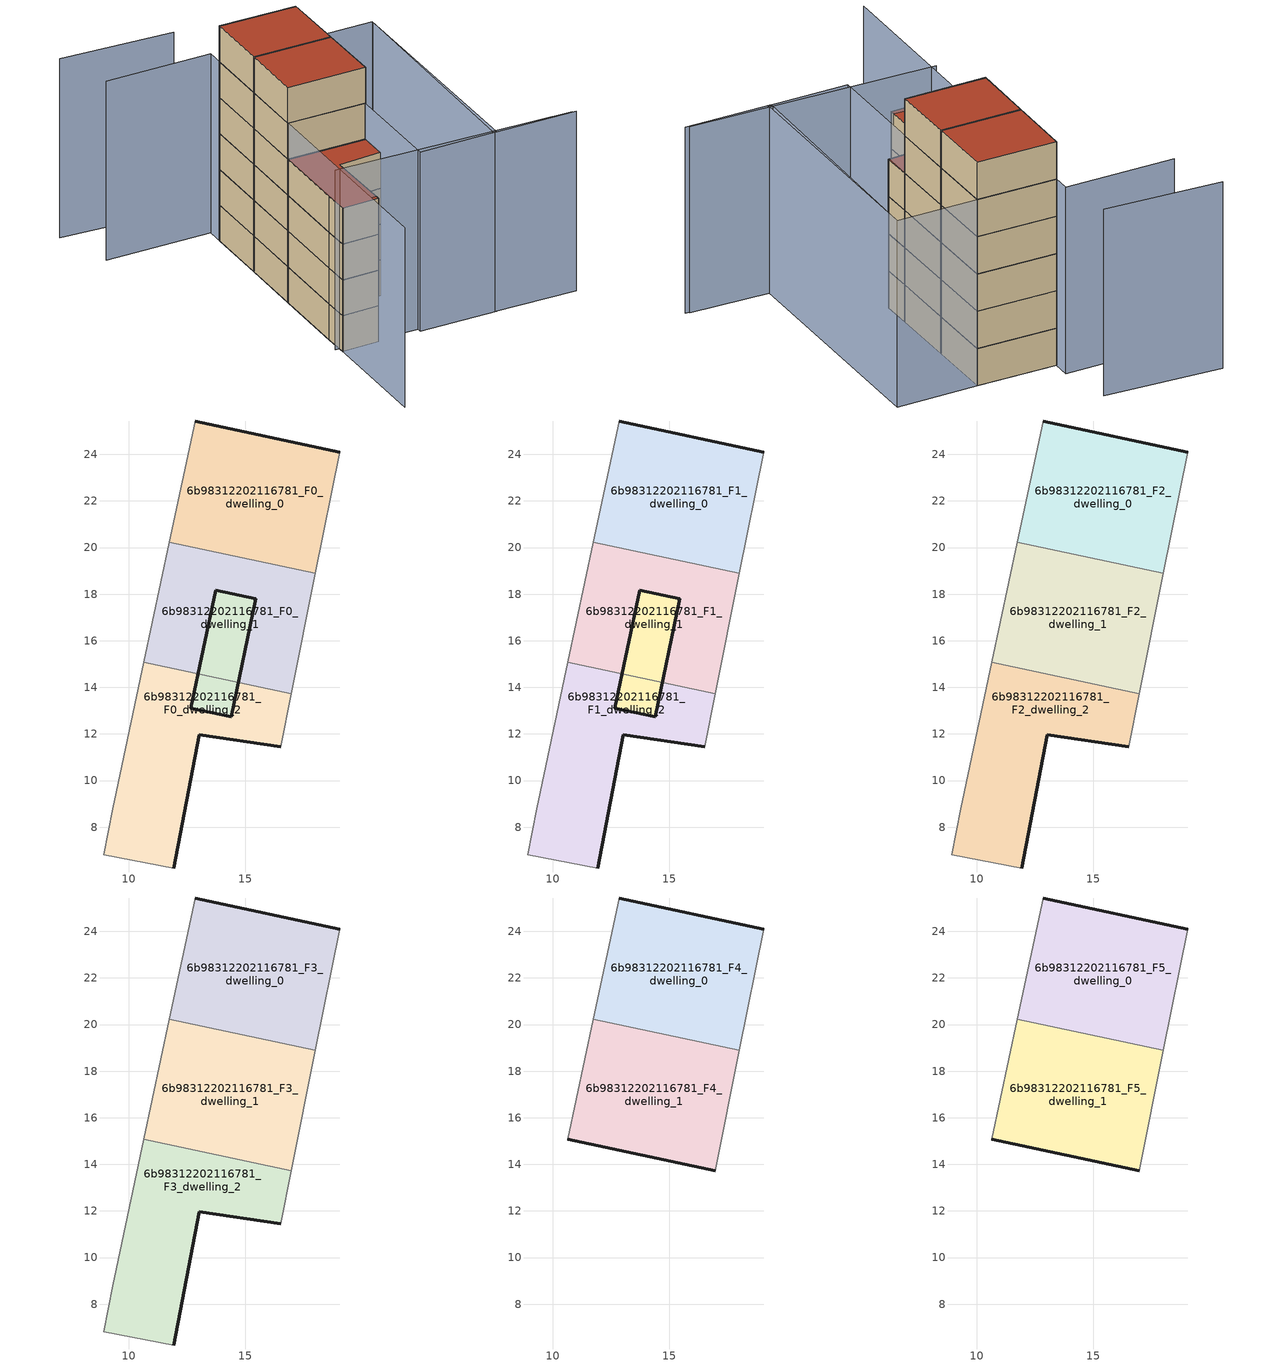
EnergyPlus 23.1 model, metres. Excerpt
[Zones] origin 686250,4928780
6b98312202116781_F0_dwelling_0
 floor ground (EU_floor_Construction): 18,18.89 19.04,24.08 12.84,25.43 11.73,20.22 z0
 wall outside (EU_wall_Construction): 12.84,25.43 19.04,24.08 z0:3
 wall adiabatic (EU_wall_Construction): 19.04,24.08 18,18.89 / 11.73,20.22 12.84,25.43 z0:3
 wall to 6b98312202116781_F0_dwelling_1 (EU_wall_Construction): 18,18.89 11.73,20.22 z0:3
6b98312202116781_F0_dwelling_1
 floor ground (EU_floor_Construction): 16.97,13.74 18,18.89 11.73,20.22 10.64,15.08 z0
 wall adiabatic (EU_wall_Construction): 18,18.89 16.97,13.74 / 10.64,15.08 11.73,20.22 z0:3
 wall to 6b98312202116781_F0_dwelling_2 (EU_wall_Construction): 16.97,13.74 10.64,15.08 z0:3
6b98312202116781_F0_dwelling_2
 floor ground (EU_floor_Construction): 11.92,6.25 13.02,11.96 16.52,11.45 16.97,13.74 10.64,15.08 9.31,8.79 8.93,6.82 z0
 wall outside (EU_wall_Construction): 16.52,11.45 13.02,11.96 11.92,6.25 z0:3
 wall adiabatic (EU_wall_Construction): 16.97,13.74 16.52,11.45 / 11.92,6.25 8.93,6.82 9.31,8.79 10.64,15.08 z0:3
6b98312202116781_F4_circulation
 floor ground (EU_floor_Construction): 14.38,12.75 15.45,17.81 13.72,18.17 12.66,13.11 z0
 wall outside (EU_wall_Construction): 14.38,12.75 12.66,13.11 13.72,18.17 15.45,17.81 14.38,12.75 z0:3
6b98312202116781_F1_dwelling_0
 floor to 6b98312202116781_F0_dwelling_0 (EU_floor_Construction): 18,18.89 19.04,24.08 12.84,25.43 11.73,20.22 z3
 wall outside (EU_wall_Construction): 12.84,25.43 19.04,24.08 z3:6
 wall adiabatic (EU_wall_Construction): 19.04,24.08 18,18.89 / 11.73,20.22 12.84,25.43 z3:6
 wall to 6b98312202116781_F1_dwelling_1 (EU_wall_Construction): 18,18.89 11.73,20.22 z3:6
6b98312202116781_F1_dwelling_1
 floor to 6b98312202116781_F0_dwelling_1 (EU_floor_Construction): 16.97,13.74 18,18.89 11.73,20.22 10.64,15.08 z3
 wall adiabatic (EU_wall_Construction): 18,18.89 16.97,13.74 / 10.64,15.08 11.73,20.22 z3:6
 wall to 6b98312202116781_F1_dwelling_2 (EU_wall_Construction): 16.97,13.74 10.64,15.08 z3:6
6b98312202116781_F1_dwelling_2
 floor to 6b98312202116781_F0_dwelling_2 (EU_floor_Construction): 11.92,6.25 13.02,11.96 16.52,11.45 16.97,13.74 10.64,15.08 9.31,8.79 8.93,6.82 z3
 wall outside (EU_wall_Construction): 16.52,11.45 13.02,11.96 11.92,6.25 z3:6
 wall adiabatic (EU_wall_Construction): 16.97,13.74 16.52,11.45 / 11.92,6.25 8.93,6.82 9.31,8.79 10.64,15.08 z3:6
6b98312202116781_F5_circulation
 floor to 6b98312202116781_F4_circulation (EU_floor_Construction): 14.38,12.75 15.45,17.81 13.72,18.17 12.66,13.11 z3
 wall outside (EU_wall_Construction): 14.38,12.75 12.66,13.11 13.72,18.17 15.45,17.81 14.38,12.75 z3:6
 roof outside (EU_roof_Construction): 15.45,17.81 14.38,12.75 12.66,13.11 13.72,18.17 z6
6b98312202116781_F2_dwelling_0
 floor to 6b98312202116781_F1_dwelling_0 (EU_floor_Construction): 18,18.89 19.04,24.08 12.84,25.43 11.73,20.22 z6
 wall outside (EU_wall_Construction): 12.84,25.43 19.04,24.08 z6:9
 wall adiabatic (EU_wall_Construction): 19.04,24.08 18,18.89 / 11.73,20.22 12.84,25.43 z6:9
 wall to 6b98312202116781_F2_dwelling_1 (EU_wall_Construction): 18,18.89 11.73,20.22 z6:9
6b98312202116781_F2_dwelling_1
 floor to 6b98312202116781_F1_dwelling_1 (EU_floor_Construction): 16.97,13.74 18,18.89 11.73,20.22 10.64,15.08 z6
 wall adiabatic (EU_wall_Construction): 18,18.89 16.97,13.74 / 10.64,15.08 11.73,20.22 z6:9
 wall to 6b98312202116781_F2_dwelling_2 (EU_wall_Construction): 16.97,13.74 10.64,15.08 z6:9
6b98312202116781_F2_dwelling_2
 floor to 6b98312202116781_F1_dwelling_2 (EU_floor_Construction): 11.92,6.25 13.02,11.96 16.52,11.45 16.97,13.74 10.64,15.08 9.31,8.79 8.93,6.82 z6
 wall outside (EU_wall_Construction): 16.52,11.45 13.02,11.96 11.92,6.25 z6:9
 wall adiabatic (EU_wall_Construction): 16.97,13.74 16.52,11.45 / 11.92,6.25 8.93,6.82 9.31,8.79 10.64,15.08 z6:9
6b98312202116781_F3_dwelling_0
 floor to 6b98312202116781_F2_dwelling_0 (EU_floor_Construction): 18,18.89 19.04,24.08 12.84,25.43 11.73,20.22 z9
 wall outside (EU_wall_Construction): 12.84,25.43 19.04,24.08 z9:12
 wall adiabatic (EU_wall_Construction): 19.04,24.08 18,18.89 / 11.73,20.22 12.84,25.43 z9:12
 wall to 6b98312202116781_F3_dwelling_1 (EU_wall_Construction): 18,18.89 11.73,20.22 z9:12
6b98312202116781_F3_dwelling_1
 floor to 6b98312202116781_F2_dwelling_1 (EU_floor_Construction): 16.97,13.74 18,18.89 11.73,20.22 10.64,15.08 z9
 wall adiabatic (EU_wall_Construction): 18,18.89 16.97,13.74 / 10.64,15.08 11.73,20.22 z9:12
 wall to 6b98312202116781_F3_dwelling_2 (EU_wall_Construction): 16.97,13.74 10.64,15.08 z9:12
6b98312202116781_F3_dwelling_2
 floor to 6b98312202116781_F2_dwelling_2 (EU_floor_Construction): 11.92,6.25 13.02,11.96 16.52,11.45 16.97,13.74 10.64,15.08 9.31,8.79 8.93,6.82 z9
 wall outside (EU_wall_Construction): 16.52,11.45 13.02,11.96 11.92,6.25 z9:12
 wall adiabatic (EU_wall_Construction): 16.97,13.74 16.52,11.45 / 11.92,6.25 8.93,6.82 9.31,8.79 10.64,15.08 z9:12
 roof outside (EU_roof_Construction): 16.97,13.74 16.52,11.45 13.02,11.96 11.92,6.25 8.93,6.82 9.31,8.79 10.64,15.08 z12
6b98312202116781_F4_dwelling_0
 floor to 6b98312202116781_F3_dwelling_0 (EU_floor_Construction): 18,18.89 19.04,24.08 12.84,25.43 11.73,20.22 z12
 wall outside (EU_wall_Construction): 12.84,25.43 19.04,24.08 z12:15
 wall adiabatic (EU_wall_Construction): 19.04,24.08 18,18.89 / 11.73,20.22 12.84,25.43 z12:15
 wall to 6b98312202116781_F4_dwelling_1 (EU_wall_Construction): 18,18.89 11.73,20.22 z12:15
6b98312202116781_F4_dwelling_1
 floor to 6b98312202116781_F3_dwelling_1 (EU_floor_Construction): 16.97,13.74 18,18.89 11.73,20.22 10.64,15.08 z12
 wall outside (EU_wall_Construction): 16.97,13.74 10.64,15.08 z12:15
 wall adiabatic (EU_wall_Construction): 18,18.89 16.97,13.74 / 10.64,15.08 11.73,20.22 z12:15
6b98312202116781_F5_dwelling_0
 floor to 6b98312202116781_F4_dwelling_0 (EU_floor_Construction): 18,18.89 19.04,24.08 12.84,25.43 11.73,20.22 z15
 wall outside (EU_wall_Construction): 12.84,25.43 19.04,24.08 z15:18
 wall adiabatic (EU_wall_Construction): 19.04,24.08 18,18.89 / 11.73,20.22 12.84,25.43 z15:18
 wall to 6b98312202116781_F5_dwelling_1 (EU_wall_Construction): 18,18.89 11.73,20.22 z15:18
 roof outside (EU_roof_Construction): 19.04,24.08 18,18.89 11.73,20.22 12.84,25.43 z18
6b98312202116781_F5_dwelling_1
 floor to 6b98312202116781_F4_dwelling_1 (EU_floor_Construction): 16.97,13.74 18,18.89 11.73,20.22 10.64,15.08 z15
 wall outside (EU_wall_Construction): 16.97,13.74 10.64,15.08 z15:18
 wall adiabatic (EU_wall_Construction): 18,18.89 16.97,13.74 / 10.64,15.08 11.73,20.22 z15:18
 roof outside (EU_roof_Construction): 18,18.89 16.97,13.74 10.64,15.08 11.73,20.22 z18
shading: 8.7,7.42 27.65,2.95 / 27.93,2.81 21.24,4.26 / 21.24,4.26 25.27,22.72 / 4.6,28.51 13.12,26.73 / 13.12,26.73 7.02,-2.49 / 13.14,30.93 4.19,33.29 / 25.29,22.8 21.48,4.21 / 21.48,4.21 15.24,5.49 / 15.24,5.49 19.04,24.08 / 19.04,24.08 25.29,22.8 z0:15
[Building]
EU S2 Campaign: North Axis=0; Terrain=City; Solar Distribution=FullExterior
[Site:Location]
Bologna: Latitude=44.5; Longitude=11.25; Time Zone=1; Elevation=37
[SizingPeriod:WeatherFileDays]
AnnualSizingPeriod: Begin Month=1; Begin Day of Month=1; End Month=12; End Day of Month=31; Day of Week for Start Day=Monday; Use Weather File Daylight Saving Period=No; Use Weather File Rain and Snow Indicators=No
[MATERIAL]
EU_InternalMass_Material: Roughness=MediumRough; Thickness=0.1; Conductivity=1; Density=1800; Specific Heat=900; Thermal Absorptance=0.9; Solar Absorptance=0.7; Visible Absorptance=0.7
[MATERIAL:NOMASS] Roughness=MediumRough; Thermal Absorptance=0.9; Solar Absorptance=0.7; Visible Absorptance=0.7
Name | Thermal Resistance
EU_wall_NoMass | 0.905828
EU_roof_NoMass | 0.37593
EU_floor_NoMass | 0.67114
[CONSTRUCTION]
EU_wall_Construction: EU_wall_NoMass
EU_roof_Construction: EU_roof_NoMass
EU_floor_Construction: EU_floor_NoMass
EU_InternalMass_Construction: EU_InternalMass_Material
[ZONE] Type=1; Multiplier=1; Ceiling Height=autocalculate; Floor Area=autocalculate; Part of Total Floor Area=Yes
Name | Volume
6b98312202116781_F0_dwelling_0; 6b98312202116781_F1_dwelling_0; 6b98312202116781_F2_dwelling_0; 6b98312202116781_F3_dwelling_0; 6b98312202116781_F4_dwelling_0; 6b98312202116781_F5_dwelling_0 | 101.552
6b98312202116781_F0_dwelling_1; 6b98312202116781_F1_dwelling_1; 6b98312202116781_F2_dwelling_1; 6b98312202116781_F3_dwelling_1; 6b98312202116781_F4_dwelling_1; 6b98312202116781_F5_dwelling_1 | 101.565
6b98312202116781_F0_dwelling_2; 6b98312202116781_F1_dwelling_2; 6b98312202116781_F2_dwelling_2; 6b98312202116781_F3_dwelling_2 | 101.55
6b98312202116781_F4_circulation; 6b98312202116781_F5_circulation | 27.3428
[INTERNALMASS] Construction=EU_InternalMass_Construction
Name | Zone or ZoneList | Surface Area
6b98312202116781_F0_dwelling_0_EU_InternalMass | 6b98312202116781_F0_dwelling_0 | 33.8509
6b98312202116781_F0_dwelling_1_EU_InternalMass | 6b98312202116781_F0_dwelling_1 | 33.8509
6b98312202116781_F0_dwelling_2_EU_InternalMass | 6b98312202116781_F0_dwelling_2 | 33.8509
6b98312202116781_F1_dwelling_0_EU_InternalMass | 6b98312202116781_F1_dwelling_0 | 33.8509
6b98312202116781_F1_dwelling_1_EU_InternalMass | 6b98312202116781_F1_dwelling_1 | 33.8509
6b98312202116781_F1_dwelling_2_EU_InternalMass | 6b98312202116781_F1_dwelling_2 | 33.8509
6b98312202116781_F2_dwelling_0_EU_InternalMass | 6b98312202116781_F2_dwelling_0 | 33.8509
6b98312202116781_F2_dwelling_1_EU_InternalMass | 6b98312202116781_F2_dwelling_1 | 33.8509
6b98312202116781_F2_dwelling_2_EU_InternalMass | 6b98312202116781_F2_dwelling_2 | 33.8509
6b98312202116781_F3_dwelling_0_EU_InternalMass | 6b98312202116781_F3_dwelling_0 | 33.8509
6b98312202116781_F3_dwelling_1_EU_InternalMass | 6b98312202116781_F3_dwelling_1 | 33.8509
6b98312202116781_F3_dwelling_2_EU_InternalMass | 6b98312202116781_F3_dwelling_2 | 33.8509
6b98312202116781_F4_dwelling_0_EU_InternalMass | 6b98312202116781_F4_dwelling_0 | 46.0722
6b98312202116781_F4_dwelling_1_EU_InternalMass | 6b98312202116781_F4_dwelling_1 | 46.0722
6b98312202116781_F5_dwelling_0_EU_InternalMass | 6b98312202116781_F5_dwelling_0 | 46.0722
6b98312202116781_F5_dwelling_1_EU_InternalMass | 6b98312202116781_F5_dwelling_1 | 46.0722
[OTHEREQUIPMENT] Fuel Type=Electricity; Design Level Calculation Method=Watts/Area; Power per Zone Floor Area=1; Fraction Latent=0; Fraction Radiant=0; Fraction Lost=0; Carbon Dioxide Generation Rate=0; EndUse Subcategory=EU_Step8_InternalGains
Name | Zone or ZoneList or Space or SpaceList | Schedule
EU_Step8_InternalGain_6b98312202116781_F0_dwelling_0_f000 | 6b98312202116781_F0_dwelling_0 | EU_Step8_GainSchedule_6b98312202116781_F0_dwelling_0_f000
EU_Step8_InternalGain_6b98312202116781_F0_dwelling_1_f000 | 6b98312202116781_F0_dwelling_1 | EU_Step8_GainSchedule_6b98312202116781_F0_dwelling_1_f000
EU_Step8_InternalGain_6b98312202116781_F0_dwelling_2_f000 | 6b98312202116781_F0_dwelling_2 | EU_Step8_GainSchedule_6b98312202116781_F0_dwelling_2_f000
EU_Step8_InternalGain_6b98312202116781_F1_dwelling_0_f000 | 6b98312202116781_F1_dwelling_0 | EU_Step8_GainSchedule_6b98312202116781_F1_dwelling_0_f000
EU_Step8_InternalGain_6b98312202116781_F1_dwelling_1_f000 | 6b98312202116781_F1_dwelling_1 | EU_Step8_GainSchedule_6b98312202116781_F1_dwelling_1_f000
EU_Step8_InternalGain_6b98312202116781_F1_dwelling_2_f000 | 6b98312202116781_F1_dwelling_2 | EU_Step8_GainSchedule_6b98312202116781_F1_dwelling_2_f000
EU_Step8_InternalGain_6b98312202116781_F2_dwelling_0_f000 | 6b98312202116781_F2_dwelling_0 | EU_Step8_GainSchedule_6b98312202116781_F2_dwelling_0_f000
EU_Step8_InternalGain_6b98312202116781_F2_dwelling_1_f000 | 6b98312202116781_F2_dwelling_1 | EU_Step8_GainSchedule_6b98312202116781_F2_dwelling_1_f000
EU_Step8_InternalGain_6b98312202116781_F2_dwelling_2_f000 | 6b98312202116781_F2_dwelling_2 | EU_Step8_GainSchedule_6b98312202116781_F2_dwelling_2_f000
EU_Step8_InternalGain_6b98312202116781_F3_dwelling_0_f000 | 6b98312202116781_F3_dwelling_0 | EU_Step8_GainSchedule_6b98312202116781_F3_dwelling_0_f000
EU_Step8_InternalGain_6b98312202116781_F3_dwelling_1_f000 | 6b98312202116781_F3_dwelling_1 | EU_Step8_GainSchedule_6b98312202116781_F3_dwelling_1_f000
EU_Step8_InternalGain_6b98312202116781_F3_dwelling_2_f000 | 6b98312202116781_F3_dwelling_2 | EU_Step8_GainSchedule_6b98312202116781_F3_dwelling_2_f000
EU_Step8_InternalGain_6b98312202116781_F4_dwelling_0_f000 | 6b98312202116781_F4_dwelling_0 | EU_Step8_GainSchedule_6b98312202116781_F4_dwelling_0_f000
EU_Step8_InternalGain_6b98312202116781_F4_dwelling_1_f000 | 6b98312202116781_F4_dwelling_1 | EU_Step8_GainSchedule_6b98312202116781_F4_dwelling_1_f000
EU_Step8_InternalGain_6b98312202116781_F5_dwelling_0_f000 | 6b98312202116781_F5_dwelling_0 | EU_Step8_GainSchedule_6b98312202116781_F5_dwelling_0_f000
EU_Step8_InternalGain_6b98312202116781_F5_dwelling_1_f000 | 6b98312202116781_F5_dwelling_1 | EU_Step8_GainSchedule_6b98312202116781_F5_dwelling_1_f000
[ZONEINFILTRATION:DESIGNFLOWRATE] Schedule=EU_AlwaysOn; Design Flow Rate Calculation Method=Flow/Area; Flow Rate per Floor Area=0.0005; Constant Term Coefficient=1; Temperature Term Coefficient=0; Velocity Term Coefficient=0; Velocity Squared Term Coefficient=0
Name | Zone or ZoneList or Space or SpaceList
EU_Circulation_Infiltration_6b98312202116781_F4_circulation | 6b98312202116781_F4_circulation
EU_Circulation_Infiltration_6b98312202116781_F5_circulation | 6b98312202116781_F5_circulation
[ZONEVENTILATION:DESIGNFLOWRATE] Schedule=EU_AlwaysOn; Design Flow Rate Calculation Method=AirChanges/Hour; Air Changes per Hour=0.73129; Ventilation Type=Natural; Fan Pressure Rise=0; Fan Total Efficiency=1; Constant Term Coefficient=1; Temperature Term Coefficient=0; Velocity Term Coefficient=0; Velocity Squared Term Coefficient=0; Minimum Indoor Temperature=-100; Maximum Indoor Temperature=100; Delta Temperature=-100; Minimum Outdoor Temperature=-100; Maximum Outdoor Temperature=100; Maximum Wind Speed=40
Name | Zone or ZoneList or Space or SpaceList
EU_ConstantAir_6b98312202116781_F0_dwelling_0 | 6b98312202116781_F0_dwelling_0
EU_ConstantAir_6b98312202116781_F0_dwelling_1 | 6b98312202116781_F0_dwelling_1
EU_ConstantAir_6b98312202116781_F0_dwelling_2 | 6b98312202116781_F0_dwelling_2
EU_ConstantAir_6b98312202116781_F1_dwelling_0 | 6b98312202116781_F1_dwelling_0
EU_ConstantAir_6b98312202116781_F1_dwelling_1 | 6b98312202116781_F1_dwelling_1
EU_ConstantAir_6b98312202116781_F1_dwelling_2 | 6b98312202116781_F1_dwelling_2
EU_ConstantAir_6b98312202116781_F2_dwelling_0 | 6b98312202116781_F2_dwelling_0
EU_ConstantAir_6b98312202116781_F2_dwelling_1 | 6b98312202116781_F2_dwelling_1
EU_ConstantAir_6b98312202116781_F2_dwelling_2 | 6b98312202116781_F2_dwelling_2
EU_ConstantAir_6b98312202116781_F3_dwelling_0 | 6b98312202116781_F3_dwelling_0
EU_ConstantAir_6b98312202116781_F3_dwelling_1 | 6b98312202116781_F3_dwelling_1
EU_ConstantAir_6b98312202116781_F3_dwelling_2 | 6b98312202116781_F3_dwelling_2
EU_ConstantAir_6b98312202116781_F4_dwelling_0 | 6b98312202116781_F4_dwelling_0
EU_ConstantAir_6b98312202116781_F4_dwelling_1 | 6b98312202116781_F4_dwelling_1
EU_ConstantAir_6b98312202116781_F5_dwelling_0 | 6b98312202116781_F5_dwelling_0
EU_ConstantAir_6b98312202116781_F5_dwelling_1 | 6b98312202116781_F5_dwelling_1
[HVACTEMPLATE:THERMOSTAT] Constant Heating Setpoint=20; Constant Cooling Setpoint=50
EU_HeatOnly_6b98312202116781_F0_dwelling_0; EU_HeatOnly_6b98312202116781_F0_dwelling_1; EU_HeatOnly_6b98312202116781_F0_dwelling_2; EU_HeatOnly_6b98312202116781_F1_dwelling_0; EU_HeatOnly_6b98312202116781_F1_dwelling_1; EU_HeatOnly_6b98312202116781_F1_dwelling_2; EU_HeatOnly_6b98312202116781_F2_dwelling_0; EU_HeatOnly_6b98312202116781_F2_dwelling_1; EU_HeatOnly_6b98312202116781_F2_dwelling_2; EU_HeatOnly_6b98312202116781_F3_dwelling_0; EU_HeatOnly_6b98312202116781_F3_dwelling_1; EU_HeatOnly_6b98312202116781_F3_dwelling_2; EU_HeatOnly_6b98312202116781_F4_dwelling_0; EU_HeatOnly_6b98312202116781_F4_dwelling_1; EU_HeatOnly_6b98312202116781_F5_dwelling_0; EU_HeatOnly_6b98312202116781_F5_dwelling_1
[HVACTEMPLATE:ZONE:IDEALLOADSAIRSYSTEM] System Availability Schedule=EU_AlwaysOn; Maximum Heating Supply Air Temperature=50; Minimum Cooling Supply Air Temperature=13; Maximum Heating Supply Air Humidity Ratio=0.0156; Minimum Cooling Supply Air Humidity Ratio=0.0077; Heating Limit=NoLimit; Cooling Limit=NoLimit; Heating Availability Schedule=EU_AlwaysOn; Cooling Availability Schedule=EU_CoolingOff; Dehumidification Control Type=ConstantSensibleHeatRatio; Cooling Sensible Heat Ratio=0.7; Dehumidification Setpoint=60; Humidification Control Type=None; Humidification Setpoint=30; Outdoor Air Method=None; Outdoor Air Flow Rate per Person=0.00944; Outdoor Air Flow Rate per Zone Floor Area=0; Outdoor Air Flow Rate per Zone=0; Demand Controlled Ventilation Type=None; Outdoor Air Economizer Type=NoEconomizer; Heat Recovery Type=None; Sensible Heat Recovery Effectiveness=0.7; Latent Heat Recovery Effectiveness=0.65
Name | Template Thermostat
6b98312202116781_F0_dwelling_0 | EU_HeatOnly_6b98312202116781_F0_dwelling_0
6b98312202116781_F0_dwelling_1 | EU_HeatOnly_6b98312202116781_F0_dwelling_1
6b98312202116781_F0_dwelling_2 | EU_HeatOnly_6b98312202116781_F0_dwelling_2
6b98312202116781_F1_dwelling_0 | EU_HeatOnly_6b98312202116781_F1_dwelling_0
6b98312202116781_F1_dwelling_1 | EU_HeatOnly_6b98312202116781_F1_dwelling_1
6b98312202116781_F1_dwelling_2 | EU_HeatOnly_6b98312202116781_F1_dwelling_2
6b98312202116781_F2_dwelling_0 | EU_HeatOnly_6b98312202116781_F2_dwelling_0
6b98312202116781_F2_dwelling_1 | EU_HeatOnly_6b98312202116781_F2_dwelling_1
6b98312202116781_F2_dwelling_2 | EU_HeatOnly_6b98312202116781_F2_dwelling_2
6b98312202116781_F3_dwelling_0 | EU_HeatOnly_6b98312202116781_F3_dwelling_0
6b98312202116781_F3_dwelling_1 | EU_HeatOnly_6b98312202116781_F3_dwelling_1
6b98312202116781_F3_dwelling_2 | EU_HeatOnly_6b98312202116781_F3_dwelling_2
6b98312202116781_F4_dwelling_0 | EU_HeatOnly_6b98312202116781_F4_dwelling_0
6b98312202116781_F4_dwelling_1 | EU_HeatOnly_6b98312202116781_F4_dwelling_1
6b98312202116781_F5_dwelling_0 | EU_HeatOnly_6b98312202116781_F5_dwelling_0
6b98312202116781_F5_dwelling_1 | EU_HeatOnly_6b98312202116781_F5_dwelling_1
[SIZING:ZONE] Zone Cooling Design Supply Air Temperature Input Method=SupplyAirTemperature; Zone Cooling Design Supply Air Temperature=13; Zone Heating Design Supply Air Temperature Input Method=SupplyAirTemperature; Zone Heating Design Supply Air Temperature=50; Zone Cooling Design Supply Air Humidity Ratio=0.008; Zone Heating Design Supply Air Humidity Ratio=0.008; Cooling Design Air Flow Method=DesignDay; Cooling Design Air Flow Rate=0; Cooling Minimum Air Flow per Zone Floor Area=0.000762; Cooling Minimum Air Flow=0; Cooling Minimum Air Flow Fraction=0.2; Heating Design Air Flow Method=DesignDay; Heating Design Air Flow Rate=0; Heating Maximum Air Flow per Zone Floor Area=0.002032; Heating Maximum Air Flow=0.141576; Heating Maximum Air Flow Fraction=0.3; Account for Dedicated Outdoor Air System=No; Dedicated Outdoor Air System Control Strategy=NeutralSupplyAir; Dedicated Outdoor Air Low Setpoint Temperature for Design=autosize; Dedicated Outdoor Air High Setpoint Temperature for Design=autosize; Zone Load Sizing Method=Sensible Load Only No Latent Load; Zone Latent Cooling Design Supply Air Humidity Ratio Input Method=HumidityRatioDifference; Zone Cooling Design Supply Air Humidity Ratio Difference=0.005; Zone Latent Heating Design Supply Air Humidity Ratio Input Method=HumidityRatioDifference; Zone Humidification Design Supply Air Humidity Ratio Difference=0.005
6b98312202116781_F0_dwelling_0; 6b98312202116781_F0_dwelling_1; 6b98312202116781_F0_dwelling_2; 6b98312202116781_F1_dwelling_0; 6b98312202116781_F1_dwelling_1; 6b98312202116781_F1_dwelling_2; 6b98312202116781_F2_dwelling_0; 6b98312202116781_F2_dwelling_1; 6b98312202116781_F2_dwelling_2; 6b98312202116781_F3_dwelling_0; 6b98312202116781_F3_dwelling_1; 6b98312202116781_F3_dwelling_2; 6b98312202116781_F4_dwelling_0; 6b98312202116781_F4_dwelling_1; 6b98312202116781_F5_dwelling_0; 6b98312202116781_F5_dwelling_1
[SCHEDULE:CONSTANT]
Name | Hourly Value
EU_AlwaysOn | 1
EU_CoolingOff | 0
[SCHEDULE:FILE] Column Number=1; Rows to Skip at Top=0; Number of Hours of Data=8760; Column Separator=Comma; Interpolate to Timestep=No; Minutes per Item=60; Adjust Schedule for Daylight Savings=Yes
Name | File
EU_Step8_GainSchedule_6b98312202116781_F0_dwelling_0_f000 | ../../schedules/6b98312202116781/6b98312202116781_F0_dwelling_0_f000_gain.csv
EU_Step8_GainSchedule_6b98312202116781_F0_dwelling_1_f000 | ../../schedules/6b98312202116781/6b98312202116781_F0_dwelling_1_f000_gain.csv
EU_Step8_GainSchedule_6b98312202116781_F0_dwelling_2_f000 | ../../schedules/6b98312202116781/6b98312202116781_F0_dwelling_2_f000_gain.csv
EU_Step8_GainSchedule_6b98312202116781_F1_dwelling_0_f000 | ../../schedules/6b98312202116781/6b98312202116781_F1_dwelling_0_f000_gain.csv
EU_Step8_GainSchedule_6b98312202116781_F1_dwelling_1_f000 | ../../schedules/6b98312202116781/6b98312202116781_F1_dwelling_1_f000_gain.csv
EU_Step8_GainSchedule_6b98312202116781_F1_dwelling_2_f000 | ../../schedules/6b98312202116781/6b98312202116781_F1_dwelling_2_f000_gain.csv
EU_Step8_GainSchedule_6b98312202116781_F2_dwelling_0_f000 | ../../schedules/6b98312202116781/6b98312202116781_F2_dwelling_0_f000_gain.csv
EU_Step8_GainSchedule_6b98312202116781_F2_dwelling_1_f000 | ../../schedules/6b98312202116781/6b98312202116781_F2_dwelling_1_f000_gain.csv
EU_Step8_GainSchedule_6b98312202116781_F2_dwelling_2_f000 | ../../schedules/6b98312202116781/6b98312202116781_F2_dwelling_2_f000_gain.csv
EU_Step8_GainSchedule_6b98312202116781_F3_dwelling_0_f000 | ../../schedules/6b98312202116781/6b98312202116781_F3_dwelling_0_f000_gain.csv
EU_Step8_GainSchedule_6b98312202116781_F3_dwelling_1_f000 | ../../schedules/6b98312202116781/6b98312202116781_F3_dwelling_1_f000_gain.csv
EU_Step8_GainSchedule_6b98312202116781_F3_dwelling_2_f000 | ../../schedules/6b98312202116781/6b98312202116781_F3_dwelling_2_f000_gain.csv
EU_Step8_GainSchedule_6b98312202116781_F4_dwelling_0_f000 | ../../schedules/6b98312202116781/6b98312202116781_F4_dwelling_0_f000_gain.csv
EU_Step8_GainSchedule_6b98312202116781_F4_dwelling_1_f000 | ../../schedules/6b98312202116781/6b98312202116781_F4_dwelling_1_f000_gain.csv
EU_Step8_GainSchedule_6b98312202116781_F5_dwelling_0_f000 | ../../schedules/6b98312202116781/6b98312202116781_F5_dwelling_0_f000_gain.csv
EU_Step8_GainSchedule_6b98312202116781_F5_dwelling_1_f000 | ../../schedules/6b98312202116781/6b98312202116781_F5_dwelling_1_f000_gain.csv
